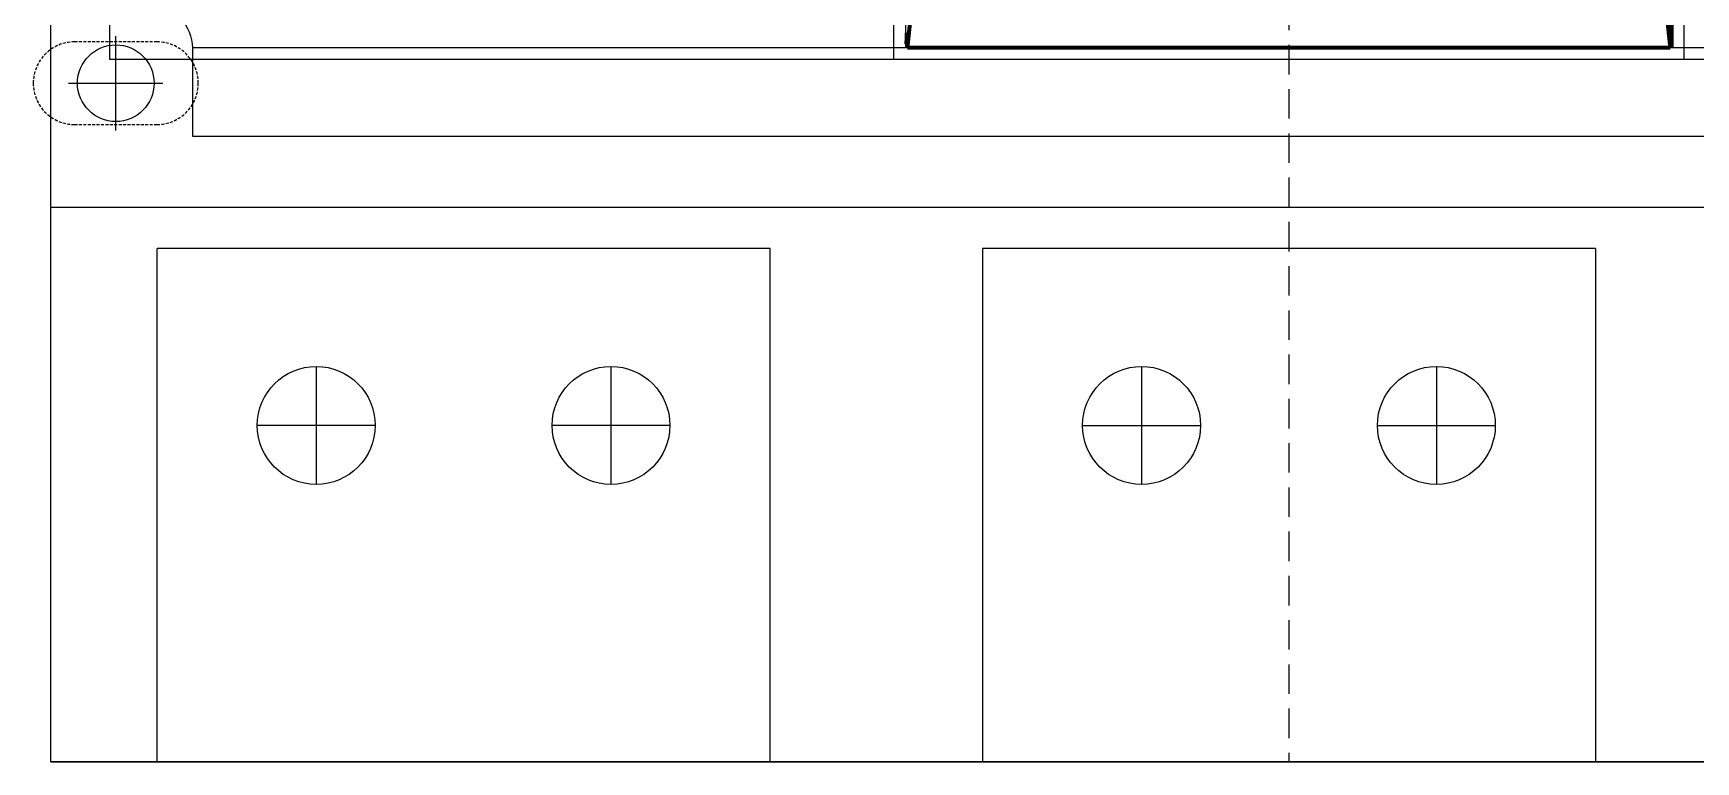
# Model space of a CAD drawing. Header units: millimetres. Extents: x 1683 to 1896, y 0 to 327.
# Drawn here: x 1683.3 to 1824.3, y 0 to 61.7 of the extents above; entities that cross this region are included whole.
import ezdxf

# ---------------------------------------------------------------- set-up
doc = ezdxf.new("R2010")
doc.units = ezdxf.units.MM
doc.linetypes.add('ACAD_ISO02W100', pattern=[15, 12, -3])
doc.linetypes.add('HIDDEN', pattern=[0.375, 0.25, -0.125])
doc.layers.add('8', color=140, linetype='ACAD_ISO02W100')
doc.layers.add('at_Entity', color=7, linetype='Continuous')

# ---------------------------------------------------------------- blocks, each defined once
blk = doc.blocks.new('12')
at = {"color": 3}
for p, q in [((9293, -6093.52), (9293, -6085.52)), ((9289, -6089.52), (9297, -6089.52))]:
    blk.add_line(p, q, dxfattribs=at)
for p, q in [((9485.5, -6086.52), (9299.5, -6086.52)), ((9287.5, -6100.02), (9497.5, -6100.02)), ((9310, -6113.52), (9310, -6123.52)), ((9335, -6113.52), (9335, -6123.52)), ((9380, -6113.52), (9380, -6123.52)), ((9405, -6113.52), (9405, -6123.52)), ((9315, -6118.52), (9305, -6118.52)), ((9340, -6118.52), (9330, -6118.52)), ((9375, -6118.52), (9385, -6118.52)), ((9400, -6118.52), (9410, -6118.52)), ((9287.5, -6147.02), (9497.5, -6147.02))]:
    blk.add_line(p, q)
at = {"color": 1, "ltscale": 10}
for p, q in [((9348.5, -6103.52), (9296.5, -6103.52)), ((9296.5, -6147.02), (9296.5, -6103.52)), ((9348.5, -6147.02), (9348.5, -6103.52)), ((9418.5, -6103.52), (9366.5, -6103.52)), ((9366.5, -6103.52), (9366.5, -6147.02)), ((9418.5, -6103.52), (9418.5, -6147.02))]:
    blk.add_line(p, q, dxfattribs=at)
for points in [[(9287.5, -5820.02), (9497.5, -5820.02), (9497.5, -6147.02), (9287.5, -6147.02)], [(9360.01, -5890.02), (9425.01, -5890.02), (9425.01, -6086.52), (9360.01, -6086.52)]]:
    blk.add_lwpolyline(points, close=True)
at = {"color": 3}
for points in [[(9292.5, -5888.52), (9492.5, -5888.52), (9492.5, -6087.52), (9292.5, -6087.52)], [(9359, -5968.52), (9426, -5968.52), (9426, -6087.52), (9359, -6087.52)]]:
    blk.add_lwpolyline(points, close=True, dxfattribs=at)
blk.add_lwpolyline([(9293, -6071.83), (9293, -6083.02), (9296, -6083.02, -0.414214), (9299.5, -6086.52), (9299.5, -6094.02), (9485.5, -6094.02), (9485.5, -6086.52, -0.414214), (9489, -6083.02), (9492, -6083.02), (9492, -6071.83)], format="xyb")
at = {"color": 4, "linetype": 'HIDDEN'}
blk.add_lwpolyline([(9286, -6089.52), (9286, -6089.52, 0.414214), (9289.5, -6093.02), (9296.5, -6093.02, 0.414214), (9300, -6089.52), (9300, -6089.52, 0.414214), (9296.5, -6086.02), (9289.5, -6086.02, 0.414214)], format="xyb", close=True, dxfattribs=at)
at = {"color": 7}
blk.add_circle((9293, -6089.52), 3.25, dxfattribs=at)
for centre in [(9310, -6118.52), (9310, -6118.52), (9335, -6118.52), (9335, -6118.52), (9380, -6118.52), (9380, -6118.52), (9405, -6118.52), (9405, -6118.52)]:
    blk.add_circle(centre, 5)
at = {"layer": '8', "color": 3, "linetype": 'HIDDEN', "ltscale": 10}
blk.add_line((9392.5, -5820.02), (9392.5, -6147.02), dxfattribs=at)
at = {"layer": 'at_Entity', "color": 0, "lineweight": 140}
for p, q in [((9360.16, -6086.52), (9366.43, -6027.86)), ((9418.57, -6027.86), (9424.84, -6086.52)), ((9424.98, -6086.52), (9424.93, -6076.71)), ((9360.06, -6085.55), (9360.05, -6085.66)), ((9360.07, -6085.46), (9360.06, -6085.55)), ((9360.08, -6085.24), (9360.07, -6085.34)), ((9360.07, -6085.34), (9360.07, -6085.46)), ((9424.93, -6085.34), (9424.93, -6085.24)), ((9424.94, -6085.43), (9424.93, -6085.34)), ((9424.94, -6085.55), (9424.94, -6085.43)), ((9424.95, -6085.66), (9424.94, -6085.55)), ((9360.04, -6086.08), (9360.03, -6086.18)), ((9360.05, -6085.88), (9360.04, -6085.98)), ((9360.04, -6085.98), (9360.04, -6086.08)), ((9360.05, -6085.66), (9360.05, -6085.76)), ((9360.05, -6085.76), (9360.05, -6085.88)), ((9424.84, -6086.52), (9360.16, -6086.52)), ((9424.96, -6085.76), (9424.95, -6085.66)), ((9424.96, -6085.85), (9424.96, -6085.76)), ((9424.96, -6085.97), (9424.96, -6085.85)), ((9424.96, -6086.08), (9424.96, -6085.97)), ((9424.97, -6086.11), (9424.96, -6086.08)), ((9424.97, -6086.14), (9424.97, -6086.11)), ((9424.98, -6086.18), (9424.97, -6086.14))]:
    blk.add_line(p, q, dxfattribs=at)

msp = doc.modelspace()

# ---------------------------------------------------------------- block references
msp.add_blockref('12', (-7602.65, 6147.02))

doc.saveas('drawing.dxf')
